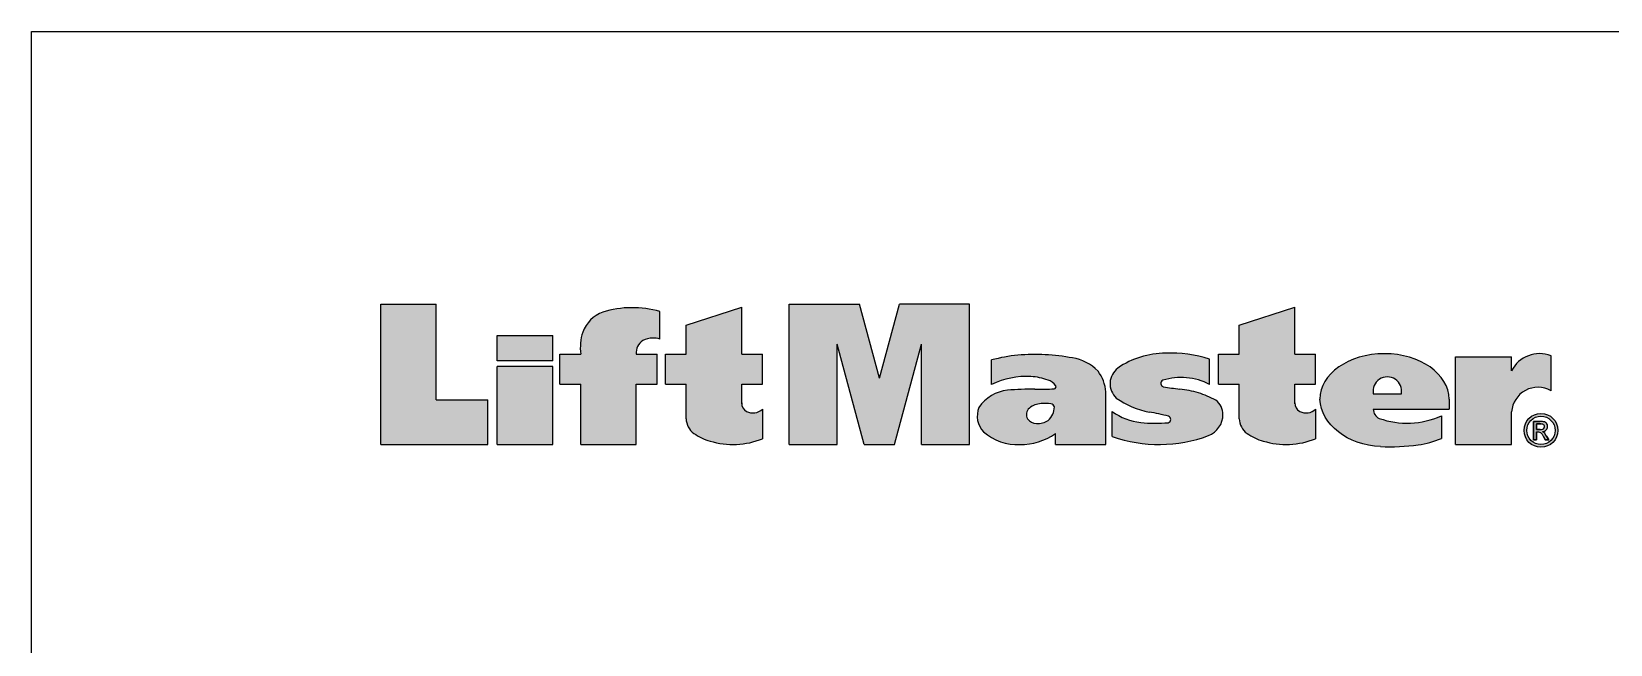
# Model space of a CAD drawing. Extents: x 0 to 216, y 0 to 280.
# Drawn here: x 0 to 131.5, y 228.9 to 280 of the extents above; entities that cross this region are included whole.
import ezdxf

# ---------------------------------------------------------------- set-up
doc = ezdxf.new("R2010")
doc.units = 0
doc.header["$MEASUREMENT"] = 0
for name, color, linetype in [('2132-LOGO$0$CADdetails-1-FINE', 1, 'CONTINUOUS'), ('2132-LOGO$0$CADdetails-7-VERYFINE', 7, 'CONTINUOUS'), ('CADdetails-7-VERYFINE', 7, 'CONTINUOUS')]:
    doc.layers.add(name, color=color, linetype=linetype)

# ---------------------------------------------------------------- blocks, each defined once
blk = doc.blocks.new('2132-LOGO')
at = {"layer": '2132-LOGO$0$CADdetails-1-FINE'}
h = blk.add_hatch(color=244, dxfattribs=at)
h.paths.add_polyline_path([(67.0825445609211, 253.9460820034246), (69.34026146614028, 245.5801434703108), (71.86050661446515, 245.5801434703107), (74.11822351968425, 253.9460820034244), (74.11822351968415, 245.5801434703108), (78.10024208988179, 245.5801434703107), (78.1002420898819, 257.275604865843), (72.26699010661696, 257.275604865843), (70.60038404030269, 251.1000193097136), (68.93377797398843, 257.275604865843), (63.10052599072355, 257.275604865843), (63.10052599072355, 245.5801434703107), (67.0825445609211, 245.5801434703106)])
h.paths.add_polyline_path([(54.5100647686612, 247.7316707252774, 0.2352493631597102), (55.11666473043942, 246.5347694975204, 0.08917200554163841), (56.49488800954222, 245.8650267044212, 0.1721092117091267), (60.86577181602901, 246.0638762983563), (60.86577181602901, 248.5179351971805, -0.2560591100744822), (59.75153442335608, 248.2510243701172, -0.3390304889664346), (59.13756703290838, 248.9785155547529), (59.13756703290836, 250.6008261597374), (60.86577181602897, 250.6008261597375), (60.86577181602897, 253.1109632240336), (59.13756703290838, 253.1109632240335), (59.13756703290836, 257.0214757954835), (54.5100647686612, 255.5350486188345), (54.5100647686612, 253.1109632240336), (52.78185998554075, 253.1109632240336), (52.78185998554078, 250.6008261597374), (54.51006476866125, 250.6008261597375)])
h.paths.add_polyline_path([(45.72906077270686, 245.5801434703108), (50.35656303695404, 245.5801434703108), (50.35656303695404, 250.6008261597376), (52.08476782007459, 250.6008261597375), (52.08476782007459, 253.1109632240336), (50.35656303695411, 253.1109632240335, -0.3576329694115746), (51.13501919842486, 254.3517037264698, -0.0959022703882847), (51.72058317631435, 254.4479180519704, -0.0772998773621548), (52.32030595935411, 254.3709447793961), (52.32030595935411, 256.6670909805096, 0.1429037787698507), (47.56359989950645, 256.6222991999143, 0.2117571665336846), (45.89442149654171, 254.9432551073626, 0.1075588719171364), (45.72906077270686, 253.1109632240336), (44.00085598958638, 253.1109632240336), (44.00085598958643, 250.6008261597374), (45.72906077270686, 250.6008261597375)])
h.paths.add_polyline_path([(43.39385162931461, 252.0727235748707), (38.76634936506736, 252.0727235748707), (38.76634936506736, 245.5801434703108), (43.39385162931457, 245.5801434703108)])
h.paths.add_polyline_path([(43.39385162931461, 252.5604507250913), (43.39385162931457, 254.6647802536422), (38.76634936506736, 254.6647802536422), (38.76634936506734, 252.5604507250913)])
h.paths.add_polyline_path([(33.70132564189997, 257.2756048658429), (29.07382337765284, 257.275604865843), (29.07382337765284, 245.5801434703107), (37.99533836274809, 245.5801434703108), (37.99533836274809, 249.3139687970188), (33.70132564189997, 249.3139687970188)])
h = blk.add_hatch(color=244, dxfattribs=at)
edge = h.paths.add_edge_path()
edge.add_ellipse((112.6571982615948, 249.367643566338), major_axis=(-5.378041208073886, 2.245825061148435e-14), ratio=0.7030213736489545, start_angle=180, end_angle=360)
edge.add_line((107.2791570535209, 249.3676435663381), (107.2791570535209, 249.3567817836353))
edge.add_ellipse((112.3772230804305, 249.3567817836353), major_axis=(-5.093379418755662, 0.3801764937365639), ratio=0.7733535498494375, start_angle=5.512906781447175, end_angle=92.66226002240155)
edge.add_arc((113.0868083346948, 263.0225084364019), 17.6347915101321, 267.5081946319928, 277.7642228820111)
edge.add_arc((114.2282770296185, 253.8170544101767), 8.360279234505951, 278.5360966962192, 292.2861294084296)
edge.add_line((117.3987638380336, 246.0812750521173), (117.3987638380336, 247.9615453081082))
edge.add_arc((114.5474303121807, 254.4266476108875), 7.065950089057719, 252.3378618789688, 293.79913683549654, ccw=False)
edge.add_arc((112.5809608336285, 248.529415591564), 0.8542599021591214, 180.3331781817315, 258.01689345072407, ccw=False)
edge.add_line((111.7267153747765, 248.5244480501625), (118.0352394696688, 248.5244480501624))
edge.add_line((118.0352394696688, 248.5244480501624), (118.0352394696687, 249.3676435663377))
h.paths.add_polyline_path([(111.7267153747765, 249.8097974484873, -1.200841244219406), (114.0724993369166, 249.8097974484873)], flags=16)
h.paths.add_polyline_path([(105.2011580122747, 250.6008261597374), (106.9293627953953, 250.6008261597375), (106.9293627953953, 253.1109632240336), (105.2011580122747, 253.1109632240335), (105.2011580122747, 257.0214757954835), (100.5736557480275, 255.5350486188345), (100.5736557480275, 253.1109632240336), (98.84545096490706, 253.1109632240336), (98.84545096490707, 250.6008261597374), (100.5736557480276, 250.6008261597375), (100.5736557480275, 247.7316707252785, 0.235249363159992), (101.1802557098062, 246.53476949752, 0.08917200554160457), (102.5584789889085, 245.8650267044212, 0.1721092117091269), (106.9293627953953, 246.0638762983563), (106.9293627953953, 248.5179351971805, -0.2560591100744629), (105.8151254027225, 248.2510243701171, -0.3390304889663563), (105.2011580122747, 248.9785155547526)])
h.paths.add_polyline_path([(118.5863878158741, 245.5801434703107), (123.2439995568783, 245.5801434703107), (123.2439995568783, 248.0062542515265, -0.5988141949963914), (126.5278320448052, 250.0589537310341), (126.5278320448053, 252.968738771518, 0.3894464955534604), (123.2439995568784, 251.7137067507867), (123.2439995568783, 252.8965870849986), (118.5863878158741, 252.8965870849985)])
h.paths.add_polyline_path([(93.0615591366813, 248.2832335886479, -0.03253186495896953), (94.64957280267535, 247.9380109042588, -0.9324451210458395), (94.56439442080749, 247.3890780880734, -0.05151475987519568), (92.35914986779038, 247.4241760791382, -0.1290861799902983), (89.99763983005191, 248.3208684993501), (89.99763983005191, 246.2482495012748, 0.1757675325239766), (98.00658455628856, 246.3188901109246, 0.3372275354493648), (99.20157642413528, 248.2773857725562, 0.2138462231995938), (98.60779912156647, 249.2627857798366, 0.06629281861466563), (97.1688528995191, 249.8762851466152, 0.04520367791872427), (95.61177574029259, 250.203676948204, -0.01573855716383743), (94.31249857981064, 250.3815506162944, -0.9102627304945331), (94.28413605061807, 250.9537721955967, -0.1907921216221994), (98.10025890217531, 250.5940358184684), (98.10025890217531, 252.6838435420866, 0.09341571100032703), (94.43138495788999, 253.1844952007029, 0.153898241580598), (90.46344721634273, 251.9498482204668, 0.4705584590858598), (90.3270958456644, 249.4532823103138, 0.1001113859384345)])
h.paths.add_polyline_path([(85.15856795969336, 250.2236487376859, -0.01867311594449508), (83.55558670395003, 250.1878483981261, 0.02041346671345517), (81.2734470745824, 250.1100447688509, 0.2215695598635198), (78.89069619619728, 248.6733289622927, 0.2940968992795029), (79.27622696861519, 246.627149747632, 0.1912693377062085), (82.30124056821114, 245.5801434703107, 0.1569748739774864), (85.262612447274, 246.4888614658617), (85.26261244727395, 245.5801434703107), (89.45550637590664, 245.5801434703107), (89.45550637590664, 249.9591052900293, 0.1467210088233065), (88.80492044704954, 251.6936904563436, 0.1422906808089217), (86.96835215698758, 252.7374554183474, 0.07216025148880022), (82.12996375094575, 253.0260635370325, 0.0358957014399933), (79.94907973090022, 252.6351362043458), (79.94907973090017, 250.5871215757809, -0.1249263576024352), (83.22277592562747, 251.2468883357086, -0.06263549382159919), (84.6267072608229, 250.9610078685981, -0.1481721988968229), (85.27476403498761, 250.5023622527242, -0.6456148717408927)])
h.paths.add_polyline_path([(84.65322584675167, 247.5902950048662, -0.1647645846051618), (83.69310743854105, 247.3319604594884, -0.2452996074152616), (82.93883768668668, 247.7103390465082, -0.40464880477175), (83.1660390119726, 248.6768254008868, -0.1447637267327316), (84.09163292919818, 248.9874295592515, -0.02966031368148463), (84.87499262473058, 248.9730897044704, -0.5109577803935986), (85.15799651123535, 248.5152471208741, -0.1736445299105067)], flags=16)
h = blk.add_hatch(color=244, dxfattribs=at)
h.paths.add_polyline_path([(127.1048015605766, 246.7592132752519, 1), (124.2804772736715, 246.7592132752519, 1)])
h.paths.add_polyline_path([(126.8724555637328, 246.7592132752519, 1), (124.5128232705152, 246.7592132752519, 1)], flags=16)
edge = h.paths.add_edge_path(flags=0)
edge.add_line((126.3517640971639, 245.9788254175914), (126.0546943908903, 245.9788254175914))
edge.add_line((126.0546943908903, 245.9788254175915), (125.9199907184105, 246.2203985853308))
edge.add_spline(control_points=[(125.91999071841, 246.2203985853304), (125.878293787069, 246.2900481781105), (125.8037107979713, 246.4146298835724), (125.6762083118482, 246.5911350548432), (125.4895455893832, 246.6315644171229), (125.3749654276109, 246.6267623862297), (125.3212122763258, 246.6245096027715)], knot_values=[0, 0, 0, 0, 0.3113399935773694, 0.5568915169517858, 0.7894124172501994, 0.9948923681899179, 0.9948923681899179, 0.9948923681899179, 0.9948923681899179], degree=3, periodic=0)
edge.add_line((125.3212122763258, 246.6245096027715), (125.3212122763258, 245.9788254175915))
edge.add_line((125.3212122763258, 245.9788254175915), (125.0751718949586, 245.9788254175914))
edge.add_line((125.0751718949586, 245.9788254175915), (125.0751718949586, 247.4978498670797))
edge.add_line((125.0751718949586, 247.4978498670797), (125.5997258644515, 247.4978498670797))
edge.add_spline(control_points=[(125.5997258644516, 247.4978498670797), (125.6756689741186, 247.4970039951872), (125.8053833653034, 247.4955592063441), (125.9963006434077, 247.4642466067254), (126.1168227935028, 247.3905145033496), (126.2044781689006, 247.2753307725706), (126.2470619358602, 247.1817054364393), (126.2446437804929, 247.0395142855961), (126.2222339954294, 246.9165610042219), (126.123273965472, 246.7769706924151), (125.985159963405, 246.6837280079614), (125.8686599385433, 246.6655987705061), (125.8132930390601, 246.6569828095301)], knot_values=[0, 0, 0, 0, 0.2881287167008979, 0.4921373543119869, 0.7300070853340976, 0.7972502812870232, 1.042767914370629, 1.095605616040829, 1.336734991741106, 1.50152643338692, 1.734491502611053, 1.94548273675675, 1.94548273675675, 1.94548273675675, 1.94548273675675], degree=3, periodic=0)
edge.add_spline(control_points=[(125.8132930390601, 246.6569828095302), (125.8590431512058, 246.6336253908952), (125.954322108354, 246.5849813464365), (126.0612198697866, 246.4403013865109), (126.1284252340329, 246.3351659742144), (126.166202915686, 246.2760669397738)], knot_values=[0, 0, 0, 0, 0.1924956325612955, 0.4008904517569948, 0.6684165511270467, 0.6684165511270467, 0.6684165511270467, 0.6684165511270467], degree=3, periodic=0)
edge.add_line((126.1662029156861, 246.2760669397734), (126.3517640971639, 245.9788254175914))
edge = h.paths.add_edge_path(flags=0)
edge.add_spline(control_points=[(125.6739503370428, 247.2933889356363), (125.7331346160606, 247.2906277137631), (125.836257406972, 247.2858165559589), (125.9580791094611, 247.1946115494592), (126.0116543043141, 247.0481061816679), (125.9461152268573, 246.9070119260717), (125.794520317936, 246.8396556930116), (125.692417338205, 246.8361528920343), (125.6182819825994, 246.8336095637518)], knot_values=[0, 0, 0, 0, 0.2202738590213139, 0.3838055558696891, 0.5455396185982533, 0.7795599605495819, 0.884581020735777, 1.162966256752345, 1.162966256752345, 1.162966256752345, 1.162966256752345], degree=3, periodic=0)
edge.add_line((125.6182819825995, 246.8336095637518), (125.3212122763258, 246.8336095637518))
edge.add_line((125.3212122763258, 246.8336095637518), (125.3212122763258, 247.2933889356363))
edge.add_line((125.3212122763258, 247.2933889356363), (125.5997258644516, 247.2933889356364))
edge.add_line((125.5997258644516, 247.2933889356363), (125.6739503370429, 247.2933889356363))
at = {"layer": '2132-LOGO$0$CADdetails-1-FINE', "color": 244}
for p, q in [((29.07382337765284, 257.275604865843), (33.70132564189997, 257.2756048658429)), ((29.07382337765284, 245.5801434703107), (29.07382337765284, 257.275604865843)), ((33.70132564189997, 249.3139687970188), (33.70132564189997, 257.2756048658429)), ((52.32030595935411, 254.3709447793961), (52.32030595935411, 256.6670909805096)), ((54.5100647686612, 255.5350486188345), (59.13756703290836, 257.0214757954835)), ((59.13756703290838, 253.1109632240335), (59.13756703290836, 257.0214757954835)), ((63.10052599072355, 245.5801434703107), (63.10052599072355, 257.275604865843)), ((63.10052599072355, 257.275604865843), (68.93377797398843, 257.275604865843)), ((70.60038404030269, 251.1000193097136), (68.93377797398843, 257.275604865843)), ((70.60038404030269, 251.1000193097136), (72.26699010661696, 257.275604865843)), ((78.1002420898819, 257.275604865843), (72.26699010661696, 257.275604865843)), ((78.10024208988179, 245.5801434703107), (78.1002420898819, 257.275604865843)), ((100.5736557480275, 255.5350486188345), (105.2011580122747, 257.0214757954835)), ((105.2011580122747, 253.1109632240335), (105.2011580122747, 257.0214757954835)), ((54.5100647686612, 253.1109632240336), (54.5100647686612, 255.5350486188345)), ((100.5736557480275, 253.1109632240336), (100.5736557480275, 255.5350486188345)), ((38.76634936506736, 254.6647802536422), (43.39385162931457, 254.6647802536422)), ((38.76634936506734, 252.5604507250913), (38.76634936506736, 254.6647802536422)), ((43.39385162931461, 252.5604507250914), (43.39385162931457, 254.6647802536422)), ((67.0825445609211, 245.5801434703106), (67.0825445609211, 253.9460820034246)), ((69.34026146614028, 245.5801434703108), (67.0825445609211, 253.9460820034246)), ((71.86050661446515, 245.5801434703107), (74.11822351968425, 253.9460820034244)), ((74.11822351968415, 245.5801434703108), (74.11822351968425, 253.9460820034244)), ((43.39385162931457, 252.5604507250913), (38.76634936506734, 252.5604507250913)), ((44.00085598958638, 253.1109632240336), (45.72906077270686, 253.1109632240336)), ((44.00085598958643, 250.6008261597374), (44.00085598958638, 253.1109632240336)), ((50.35656303695404, 253.1109632240335), (52.08476782007459, 253.1109632240336)), ((52.08476782007459, 250.6008261597375), (52.08476782007459, 253.1109632240336)), ((52.78185998554075, 253.1109632240336), (54.5100647686612, 253.1109632240336)), ((52.78185998554078, 250.6008261597374), (52.78185998554075, 253.1109632240336)), ((59.13756703290838, 253.1109632240335), (60.86577181602897, 253.1109632240336)), ((60.86577181602897, 250.6008261597375), (60.86577181602897, 253.1109632240336)), ((79.94907973090017, 250.5871215757804), (79.94907973090022, 252.6351362043457)), ((98.10025890217531, 250.5940358184684), (98.10025890217531, 252.6838435420863)), ((98.84545096490706, 253.1109632240336), (100.5736557480275, 253.1109632240336)), ((98.84545096490707, 250.6008261597374), (98.84545096490706, 253.1109632240336)), ((105.2011580122747, 253.1109632240335), (106.9293627953953, 253.1109632240336)), ((106.9293627953953, 250.6008261597375), (106.9293627953953, 253.1109632240336)), ((118.5863878158741, 245.5801434703107), (118.5863878158741, 252.8965870849985)), ((118.5863878158741, 252.8965870849985), (123.2439995568783, 252.8965870849986)), ((123.2439995568784, 251.7137067507867), (123.2439995568783, 252.8965870849986)), ((126.5278320448052, 250.0589537310341), (126.5278320448053, 252.9687387715188)), ((38.76634936506736, 245.5801434703108), (38.76634936506736, 252.0727235748707)), ((43.39385162931457, 252.0727235748707), (38.76634936506736, 252.0727235748707)), ((43.39385162931457, 245.5801434703108), (43.39385162931461, 252.0727235748708)), ((44.00085598958643, 250.6008261597374), (45.72906077270686, 250.6008261597375)), ((45.72906077270686, 245.5801434703108), (45.72906077270686, 250.6008261597374)), ((50.35656303695404, 245.5801434703108), (50.35656303695404, 250.6008261597376)), ((50.35656303695409, 250.6008261597376), (52.08476782007459, 250.6008261597375)), ((52.78185998554078, 250.6008261597374), (54.51006476866125, 250.6008261597375)), ((54.5100647686612, 247.7316707252767), (54.51006476866125, 250.6008261597375)), ((59.13756703290838, 248.9785155547521), (59.13756703290836, 250.6008261597374)), ((59.13756703290836, 250.6008261597374), (60.86577181602897, 250.6008261597375)), ((89.45550637590664, 245.5801434703107), (89.45550637590664, 249.9591052900294)), ((98.84545096490707, 250.6008261597374), (100.5736557480276, 250.6008261597375)), ((100.5736557480275, 247.7316707252767), (100.5736557480276, 250.6008261597375)), ((105.2011580122747, 248.9785155547521), (105.2011580122747, 250.6008261597374)), ((105.2011580122747, 250.6008261597374), (106.9293627953953, 250.6008261597375)), ((111.7267153747764, 249.8097974484873), (114.0724993369166, 249.8097974484873)), ((33.70132564189997, 249.3139687970188), (37.99533836274809, 249.3139687970188)), ((37.99533836274809, 245.5801434703108), (37.99533836274809, 249.3139687970188)), ((60.86577181602901, 248.5179351971805), (60.86577181602901, 246.0638762983563)), ((106.9293627953953, 248.5179351971805), (106.9293627953953, 246.0638762983563)), ((107.2791570535209, 249.3567817836353), (107.2791570535209, 249.367643566338)), ((111.7267153747764, 248.5244480501625), (118.0352394696688, 248.5244480501624)), ((118.0352394696687, 249.367643566338), (118.0352394696688, 248.5244480501624)), ((89.99763983005191, 246.2482495012744), (89.99763983005191, 248.3208684993511)), ((117.3987638380336, 247.9615453081081), (117.3987638380336, 246.0812750521173)), ((123.2439995568783, 245.5801434703107), (123.2439995568783, 248.3002103893098)), ((85.26261244727395, 245.5801434703107), (85.262612447274, 246.4888614658623)), ((29.07382337765284, 245.5801434703107), (37.99533836274809, 245.5801434703108)), ((38.76634936506736, 245.5801434703108), (43.39385162931451, 245.5801434703108)), ((45.72906077270686, 245.5801434703108), (50.35656303695404, 245.5801434703108)), ((63.10052599072355, 245.5801434703107), (67.0825445609211, 245.5801434703106)), ((69.34026146614028, 245.5801434703108), (71.86050661446515, 245.5801434703107)), ((74.11822351968415, 245.5801434703108), (78.10024208988179, 245.5801434703107)), ((85.26261244727395, 245.5801434703107), (89.45550637590664, 245.5801434703107)), ((118.5863878158741, 245.5801434703107), (123.2439995568783, 245.5801434703107))]:
    blk.add_line(p, q, dxfattribs=at)
at = {"layer": '2132-LOGO$0$CADdetails-1-FINE', "color": 244, "flags": 128}
for points in [[(125.5997258644516, 247.4978498670797), (125.0751718949586, 247.4978498670797), (125.5997258644516, 247.4978498670797)], [(125.0751718949586, 247.4978498670797), (125.0751718949586, 245.9788254175915), (125.0751718949586, 247.4978498670797)], [(125.3212122763258, 246.8336095637518), (125.3212122763258, 247.2933889356363), (125.3212122763258, 246.8336095637518), (125.3213840922346, 246.8336095637518)], [(125.3212122763258, 247.2933889356363), (125.5997258644516, 247.2933889356363), (125.3212122763258, 247.2933889356363)], [(125.5997258644516, 247.2933889356363), (125.6739503370428, 247.2933889356363), (125.5997258644516, 247.2933889356363)], [(125.0751718949586, 245.9788254175915), (125.3212122763258, 245.9788254175915), (125.0751718949586, 245.9788254175915)], [(125.6182819825994, 246.8336095637518), (125.3212122763258, 246.8336095637518), (125.6182819825994, 246.8336095637518)], [(125.3212122763258, 245.9788254175915), (125.3212122763258, 246.6245096027715), (125.3212122763258, 245.9788254175915)], [(125.91999071841, 246.2203985853304), (126.0546943908903, 245.9788254175915), (125.91999071841, 246.2203985853304)], [(126.0546943908903, 245.9788254175915), (126.351764097164, 245.9788254175915), (126.0546943908903, 245.9788254175915)], [(126.351764097164, 245.9788254175915), (126.166202915686, 246.2760669397738), (126.351764097164, 245.9788254175915)]]:
    blk.add_lwpolyline(points, dxfattribs=at)
at = {"layer": '2132-LOGO$0$CADdetails-1-FINE', "color": 244}
for radius in [1.412162143452581, 1.179816146608814]:
    blk.add_circle((125.692639417124, 246.7592132752519), radius, dxfattribs=at)
for centre, radius, start, end in [((48.6223986985479, 253.9005142798244), 2.920473942373162, 111.2564825073723, 159.0811657464008), ((50.01871273605349, 248.4931138745376), 8.491833317635116, 74.27407099474186, 106.8049547435806), ((50.02128291731372, 253.6472063333318), 4.325589856993292, 162.5650023639615, 187.1212749399298), ((51.50218679504937, 253.2567613351511), 1.154864011179564, 121.940354939488, 187.2527738686133), ((51.67630786595425, 252.8873899634693), 1.561156051811743, 88.37483984592524, 120.1912211111942), ((51.77298836538331, 252.4814229336349), 1.967193268156092, 73.84584843806823, 91.52651570174372), ((83.75867477747137, 237.6611376468273), 15.45100796774837, 96.05086453243716, 104.2740226756518), ((83.55447840088897, 236.2063934510368), 16.87988577537302, 79.34115511792609, 94.84102025150952), ((86.08990543916607, 249.054115091361), 3.786642919586597, 44.19282580153881, 81.08688137480608), ((94.40553588610119, 246.2741198688534), 6.910423677427194, 89.78567939668476, 124.7819899704523), ((94.93766545861197, 243.2011772039535), 9.99614716626516, 71.55578180992403, 92.90313372267296), ((125.5693749649123, 250.5529294187735), 2.598994960134507, 68.35961028991458, 153.4726174823715), ((82.88563363072997, 244.4679957024382), 6.787271193964269, 87.15279049054058, 115.6362377965479), ((82.7881699705165, 245.5223547462223), 5.741007503337345, 71.16781159300193, 85.65843933132241), ((86.23825425948411, 249.7417189726315), 3.224588034403313, 3.865539485687481, 37.2532977672371), ((91.42796104509439, 250.6451643387579), 1.62249405454818, 126.47441035854, 227.2733179216033), ((95.73798403408847, 245.9555581102025), 5.205364348676699, 63.01125465072176, 107.1510609536588), ((112.8996073558465, 250.0256633495172), 1.192591164853205, 349.5716505385224, 190.4283494614785), ((81.62355483590497, 246.8351823479231), 3.293523845449327, 96.10217834946187, 146.0748493276891), ((83.36696667212037, 222.2116457829485), 27.97683846116065, 89.61370854520224, 94.2914808114689), ((83.87794122224707, 271.6593496242591), 21.47392086553586, 269.1398754211474, 273.4189410542473), ((84.19388643044749, 249.6622727618863), 1.368958271318987, 37.85538960120378, 70.9213223022433), ((85.15372578505846, 250.3892453624908), 0.1656674041625827, 271.6748960894126, 43.06244928616588), ((94.32525767753745, 250.6689967222645), 0.2877291407073168, 115.1526497242586, 253.1468374458279), ((97.78688161635053, 270.9259430190519), 20.83610800228966, 260.2040774049987, 264.0079090901291), ((94.5833661177434, 241.4461257344806), 8.817728143503844, 72.94949116389456, 83.30236326364518), ((95.5848970317888, 244.1669049044748), 5.925026492789785, 59.32336944463489, 74.49436612043407), ((125.4356045494943, 248.1532323204178), 2.196527941182298, 60.18165281235981, 176.1632539034548), ((59.91933998170705, 249.0154691395335), 0.782645840020576, 177.2937031920572, 240.9507305293334), ((60.0651444233891, 249.4010233905441), 1.191993699271806, 243.8238385761728, 312.1961512947784), ((80.67239287404307, 247.9496177788046), 1.923070703056058, 157.8933973072049, 223.4471821640448), ((83.5517807642439, 248.0761969570291), 0.7138285697673659, 130.6156813415703, 210.8324387804661), ((84.15399337330997, 247.2671693671222), 1.721390122434327, 92.8144027898162, 128.3008760289796), ((84.36255175202943, 242.3833086048401), 6.609675528273625, 85.5219273485531, 92.54138943335637), ((83.61408968789287, 248.7575882636476), 1.562810771860835, 311.675796632117, 358.2293404906913), ((84.85096718114059, 248.6418518185464), 0.3321080532162576, 11.71761647584147, 85.22391592472815), ((94.58691094629052, 255.6283724026299), 7.501850594336176, 235.4005923036967, 258.2682396012657), ((97.80537275254547, 248.1076661470026), 1.40648122769518, 358.7883287734192, 55.21347042978156), ((105.9829309610734, 249.0154691395335), 0.782645840020576, 177.2937031920572, 240.9507305293334), ((106.1287354027554, 249.4010233905441), 1.191993699271806, 243.8238385761728, 312.1961512947784), ((112.5809608336285, 248.529415591564), 0.8542599021591282, 180.3331781817289, 245.1005221174032), ((56.01492167429427, 247.74217962094), 1.504893598670545, 180.4001081958547, 235.0041977290696), ((83.67839755103016, 248.2436171849735), 0.9117753922500701, 215.794431439352, 270.9244064319898), ((83.79183250624536, 248.8783827241575), 1.549570411326126, 266.3471401906548, 303.7721553036886), ((92.88607304034755, 252.3698271614403), 4.973641790243232, 234.4968200785738, 263.918493047283), ((93.63164990912186, 258.08022987938), 10.73176308668977, 263.1902319874841, 275.5055399572003), ((91.20541566335403, 235.9200128407345), 12.50177970751413, 73.86438982239731, 81.46170912686154), ((94.58777040695523, 247.6665258258406), 0.2784307524690651, 285.3076626987013, 70.69755481558563), ((97.31728549925688, 248.0832862470964), 1.894261575222084, 291.3391643702979, 359.8378255379084), ((102.0785126536606, 247.74217962094), 1.504893598670545, 180.4001081958547, 235.0041977290696), ((114.5474303121807, 254.4266476108875), 7.065950089057721, 250.779553689167, 293.799136835496), ((57.66851689903449, 250.0331194308735), 4.330173408370048, 234.4653426452922, 254.2741306722873), ((58.40004370277683, 252.1253816409239), 6.543826261940223, 253.073908588505, 292.1357435001359), ((82.10716600397642, 249.9128648812134), 4.33706580085865, 229.2521442477424, 272.5647219228379), ((82.37035319023937, 250.6346023320212), 5.054931348618601, 269.2166095518253, 304.9013978571809), ((93.90474178900125, 257.3230298111379), 11.74377301506458, 250.5675288439613, 290.4431670668781), ((103.7321078784008, 250.0331194308735), 4.330173408370048, 234.4653426452922, 254.2741306722873), ((104.4636346821431, 252.1253816409239), 6.543826261940223, 253.073908588505, 292.1357435001359), ((114.2282770296185, 253.8170544101767), 8.360279234505958, 278.5360966962292, 292.2861294084296), ((113.0868083346948, 263.0225084364019), 17.63479151013208, 267.5081946319924, 277.7642228820154)]:
    blk.add_arc(centre, radius, start, end, dxfattribs=at)
blk.add_ellipse((112.6571982615948, 249.367643566338), major_axis=(-5.378041208073886, 2.245825061148435e-14), ratio=0.7030213736489545, start_param=3.141592653589793, end_param=6.283185307179586, dxfattribs=at)
at = {"layer": '2132-LOGO$0$CADdetails-1-FINE', "color": 244, "extrusion": (0, 0, -1)}
blk.add_ellipse((112.3772230804305, 249.3567817836353), major_axis=(-5.093379418755662, 0.3801764937365639), ratio=0.7733535498494375, start_param=4.665923777449565, end_param=6.18696693248781, dxfattribs=at)
at = {"layer": '2132-LOGO$0$CADdetails-1-FINE', "color": 244}
for points in [[(125.8132930390601, 246.6569828095301), (125.9758308887622, 246.6940950458257), (126.1289188634816, 246.7963255115475), (126.2033151519816, 246.9031950068061), (126.2450664178141, 247.0890998201018), (126.2450664178141, 247.1308510859342), (126.1754809747599, 247.3119450537841), (126.1428359520924, 247.3538681355255), (125.9851089478361, 247.4560986012472), (125.827210127671, 247.4885718080058), (125.5997258644516, 247.4978498670797)], [(125.6182819825994, 246.8336095637518), (125.8364881867449, 246.8614437409736), (125.9107126593361, 246.8985559772692), (125.9897479773731, 247.0657328565082), (125.9479967115405, 247.1865194403777), (125.8457662458188, 247.2655547584146), (125.6739503370428, 247.2933889356363)], [(125.3212122763258, 246.6245096027715), (125.483578310119, 246.6245096027715), (125.660033248432, 246.5733084619563), (125.7900978913754, 246.429326730402), (125.91999071841, 246.2203985853304)], [(126.166202915686, 246.2760669397738), (126.0500553613534, 246.4526936939956), (125.9433576820035, 246.578119307402), (125.8132930390601, 246.6569828095302)]]:
    blk.add_spline(points, degree=3, dxfattribs=at)
at = {"layer": '2132-LOGO$0$CADdetails-7-VERYFINE'}
blk.add_lwpolyline([(0, 0), (2.842170943040401e-14, 280), (216, 280), (216, 0)], close=True, dxfattribs=at)

msp = doc.modelspace()

# ---------------------------------------------------------------- block references
at = {"layer": 'CADdetails-7-VERYFINE'}
msp.add_blockref('2132-LOGO', (0, 0), dxfattribs=at)

doc.saveas('drawing.dxf')
